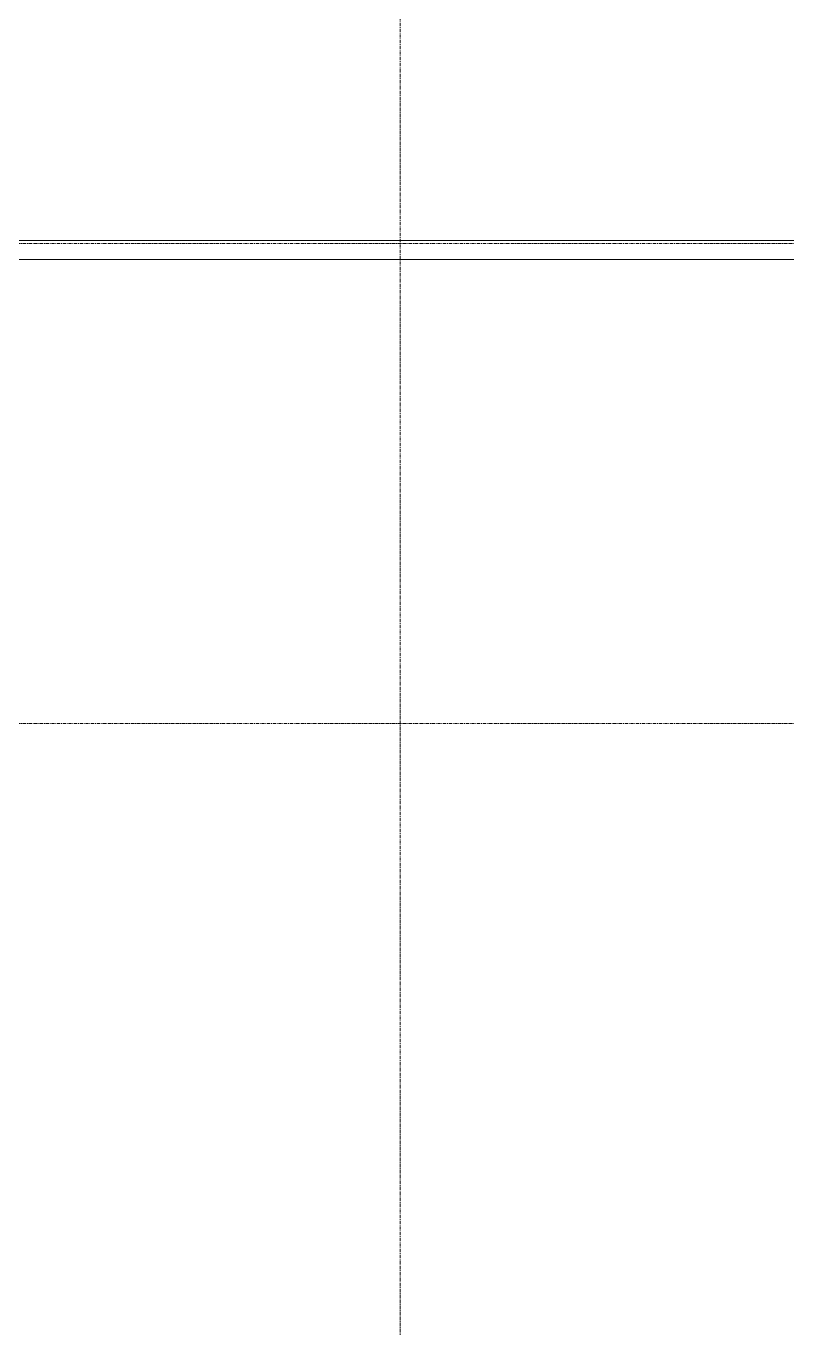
# Model space of a CAD drawing. Header units: inches. Extents: x -3679 to 241, y -496 to 1784.
# Drawn here: x -2189.6 to -2072.4, y 105.8 to 306.5 of the extents above; entities that cross this region are included whole.
import ezdxf

# ---------------------------------------------------------------- set-up
doc = ezdxf.new("R2010")
doc.units = ezdxf.units.IN
doc.header["$MEASUREMENT"] = 0
doc.linetypes.add('Grid Line', pattern=[0.875, 0.5, -0.125, 0.125, -0.125])
doc.layers.add('P-PIPE', color=1, linetype='Continuous', lineweight=9)
doc.layers.add('S-GRID', color=8, linetype='Continuous', lineweight=9)

msp = doc.modelspace()

# ---------------------------------------------------------------- linework, layer by layer
at = {"layer": 'P-PIPE'}
for p, q in [((-1971.62, 273.44), (-2286.63, 273.44)), ((-2286.63, 270.56), (-1971.62, 270.56))]:
    msp.add_line(p, q, dxfattribs=at)
at = {"layer": 'S-GRID', "linetype": 'Grid Line'}
for p, q in [((-2132, 1771.74), (-2132, -484.26)), ((228, 273), (-3666.39, 273)), ((228, 199), (-3666.39, 199))]:
    msp.add_line(p, q, dxfattribs=at)

doc.saveas('drawing.dxf')
